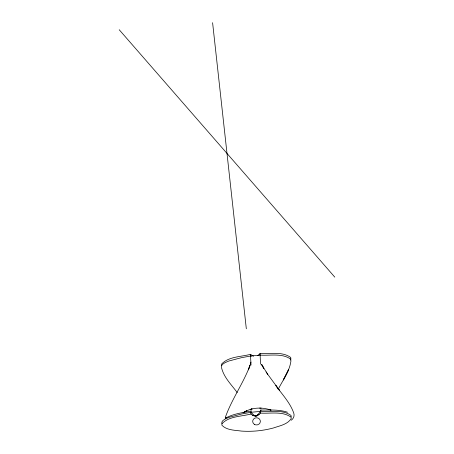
<?xml version="1.0" encoding="UTF-8"?>
<svg xmlns="http://www.w3.org/2000/svg" width="454" height="454" viewBox="0 0 454 454"><rect width="100%" height="100%" fill="white"/><g stroke="black" fill="none" stroke-linecap="round" stroke-linejoin="round"><path stroke-width="0.68" d="M290.923 361.1C289.482 371.554 282.757 380.219 278.126 389.453M249.876 365.833L250.943 362.099M225.275 417.527C231.619 399.429 243.123 383.658 249.916 365.725L248.332 369.806L249.916 365.725M283.625 379.487L288.534 369.789L283.341 379.992M290.265 359.994L290.883 358.938L290.713 357.457C282.161 351.237 270.062 354.086 260.125 353.405L258.757 354.886A8.388 7.996 10.1 0 1 258.536 355.141M260.414 411.409L257.776 414.831M260.273 411.647L260.431 411.386A61.608 2.134 84.5 0 1 261.067 410.558M260.097 353.439L260.136 355.107A61.613 2.134 84.5 0 0 260.585 364.131M291.184 416.925L291.014 415.444C282.467 409.224 270.363 412.067 260.431 411.386L260.437 413.089L259.069 414.57M260.057 355.176L260.136 355.107C270.068 355.794 282.172 352.945 290.725 359.165L290.889 360.646M257.6 414.99L256.958 415.506A7.769 5.505 -78.8 0 1 256.737 415.614L256.618 415.733M291.179 420.245C293.607 418.724 294.748 415.62 293.698 412.924C290.027 402.55 282.104 394.395 275.867 385.548L279.585 390.474L267.542 374.073M258.502 355.102L257.673 355.686M258.814 414.791L257.605 415.586M225.303 418.265C233.18 413.764 242.464 412.726 251.221 410.978M225.666 418.032L226.62 417.464M243.196 412.743L246.709 410.819L243.196 412.743C251.403 407.357 262.072 406.863 271.157 410.183M252.237 355.516L250.568 354.33C241.029 356.912 228.6 356.401 221.512 364.165L221.671 365.652M260.136 355.107L250.58 356.032L241.539 357.667L228.867 361.009L224.991 362.678L222.585 364.307L221.524 365.873L221.683 367.354M260.431 411.386L250.875 412.311L241.834 413.94L229.162 417.288L225.286 418.951L222.88 420.58L221.819 422.152L221.978 423.633M252.549 415.206L250.886 414.02C241.341 416.602 228.912 416.085 221.824 423.854L221.983 425.336C226.938 430.386 234.951 430.142 241.511 431.09A92.803 86.754 -0.3 0 0 257.566 430.857A92.803 86.754 -0.3 0 0 273.336 428.003C279.522 425.824 287.416 424.541 291.196 418.628L291.025 417.147C282.473 410.927 270.374 413.776 260.437 413.089M260.778 410.047C269.676 410.098 278.943 409.36 287.518 412.232M261.192 408.135L259.631 408.089M257.418 415.671A4.313 4.029 -0.3 0 1 256.05 416.102L255.619 416.006M254.155 415.904L252.844 415.365M269.387 409.621L270.783 410.07M253.65 356.157L252.532 355.681M255.296 415.887L254.615 415.563M251.193 356.333L250.676 356.084M250.568 354.33L250.642 356.067M254.456 415.472L254.161 415.291A6.674 4.2 64.8 0 1 254.013 415.183L250.875 412.311A61.608 2.134 84.5 0 1 251.329 411.091M119.215 29.743L334.785 277.127M237.215 392.557C231.483 384.731 223.913 377.529 221.575 367.825M266.106 371.957L267.633 374.209L261.646 364.534L263.78 368.308M261.725 364.585L263.757 368.398M212.597 22.7L246.323 328.792M250.875 412.311L250.886 414.02M251.034 365.056A61.613 2.134 84.5 0 1 250.58 356.027M256.641 415.853A7.219 4.983 -76.3 0 1 256.124 416.131M257.741 414.757A6.838 4.585 -73.9 0 1 257.577 414.916M254.581 415.597A7.003 4.092 60.5 0 1 254.456 415.529M255.585 415.875A7.729 4.744 62.3 0 1 255.29 415.756M252.498 355.737A8.388 8.024 -8.5 0 1 252.197 355.573M259.007 414.513A8.388 7.639 -7.9 0 1 258.752 414.723M257.594 415.563A4.489 4.234 1.7 0 1 257.412 415.654M252.895 415.285A8.388 7.61 5.4 0 1 252.6 415.126M254.206 415.887A4.489 4.234 -1.4 0 0 254.405 415.943A4.313 4.029 -0.4 0 0 255.835 416.119M251.618 409.065L250.194 409.463L252.112 408.929L251.618 409.065M254.342 424.325A3.842 3.592 -0.3 0 0 260.352 421.652A3.842 3.592 -0.3 0 0 254.876 418.123A3.842 3.592 -0.3 0 0 254.342 424.325"/></g></svg>
